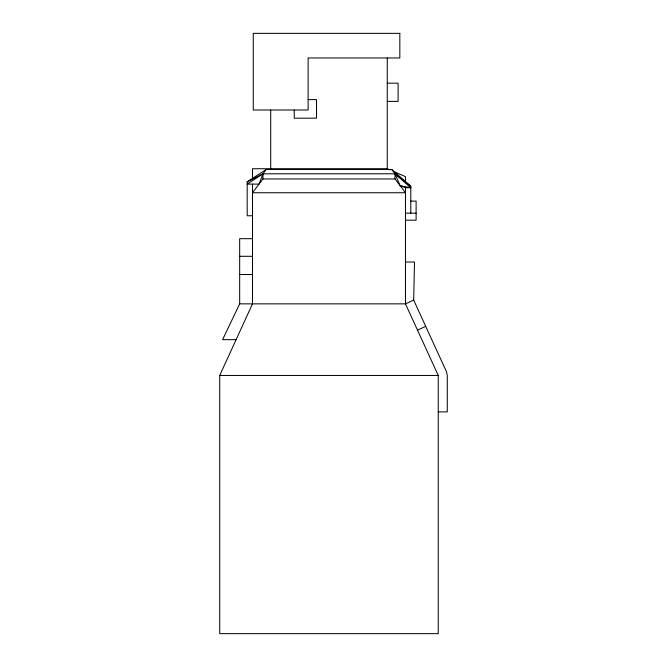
<?xml version="1.0" encoding="UTF-8"?>
<svg xmlns="http://www.w3.org/2000/svg" width="667" height="667" viewBox="0 0 667 667"><rect width="100%" height="100%" fill="white"/><g stroke="black" fill="none" stroke-linecap="round" stroke-linejoin="round"><path stroke-width="1" d="M438.252 411.881L447.282 411.881L447.282 375.454L446.465 371.694L413.682 300.092L414.499 262.014L405.469 262.014M252.501 215.766L247.182 215.766L247.182 181.858L266.225 169.476L391.737 169.476L395.014 173.795L400.133 185.718L405.469 187.719L405.469 303.852L438.252 375.454L438.252 633.65L219.718 633.65L219.718 375.454L252.501 303.852L252.501 184.109M252.501 238.669L239.678 238.669L239.678 303.852L222.595 339.653L236.11 339.653M266.225 169.476L262.956 173.795L259.054 184.109L247.182 184.109L262.956 173.795L395.014 173.795L410.789 186.21L410.789 213.165M247.182 181.858L262.956 173.795L262.956 178.956L252.501 192.746L405.469 192.746L395.014 178.956L395.014 173.795L410.789 187.719L405.469 187.719M413.682 300.092L405.469 303.852L239.678 303.852M417.492 330.115L425.704 326.355M387.26 83.175L398.116 83.175L398.116 101.392L387.26 101.392M308.129 99.591L316.533 99.591L316.533 118.184L294.247 118.184L294.247 110.005M389.987 169.918L387.26 168.726L252.501 168.726L252.501 179.023M262.956 178.956L395.014 178.956M410.789 201.117L416.108 201.117L416.108 220.177L405.469 220.177M405.469 213.165L416.108 213.165M239.678 256.295L252.501 256.295M239.678 274.512L252.501 274.512M219.718 375.454L438.252 375.454M400.133 185.718L410.789 187.719M393.63 171.502L405.469 176.655L405.469 182.741M391.737 169.476L410.789 186.21M387.26 57.971L387.26 168.726M270.71 110.005L270.71 168.726M399.825 33.35L253.26 33.35L253.26 110.005L308.129 110.005L308.129 57.971L399.825 57.971L399.825 33.35"/></g></svg>
